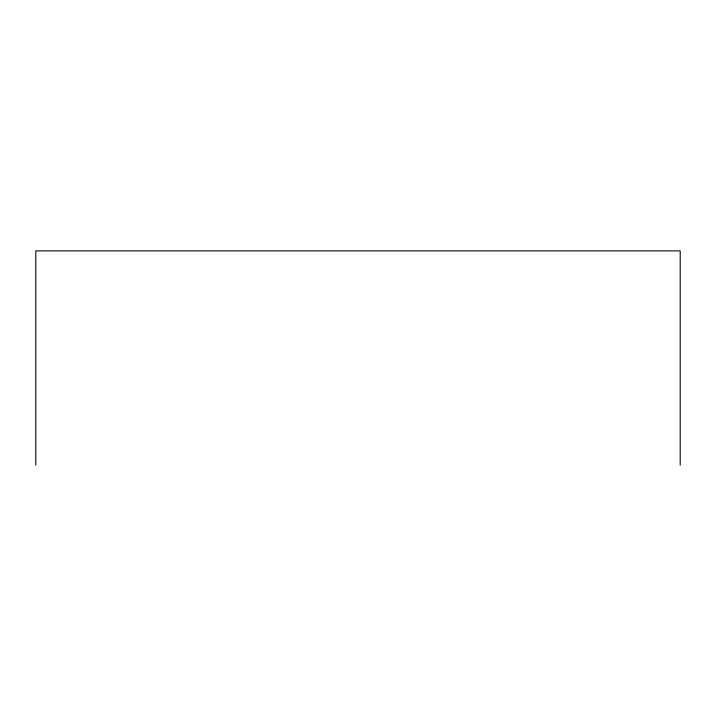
<?xml version="1.0" encoding="UTF-8"?>
<svg xmlns="http://www.w3.org/2000/svg" width="716" height="716" viewBox="0 0 716 716"><rect width="100%" height="100%" fill="white"/><g stroke="black" fill="none" stroke-linecap="round" stroke-linejoin="round"><path stroke-width="1.07" d="M680.2 465.114L680.2 250.886L35.8 250.886L35.8 465.114"/></g></svg>
